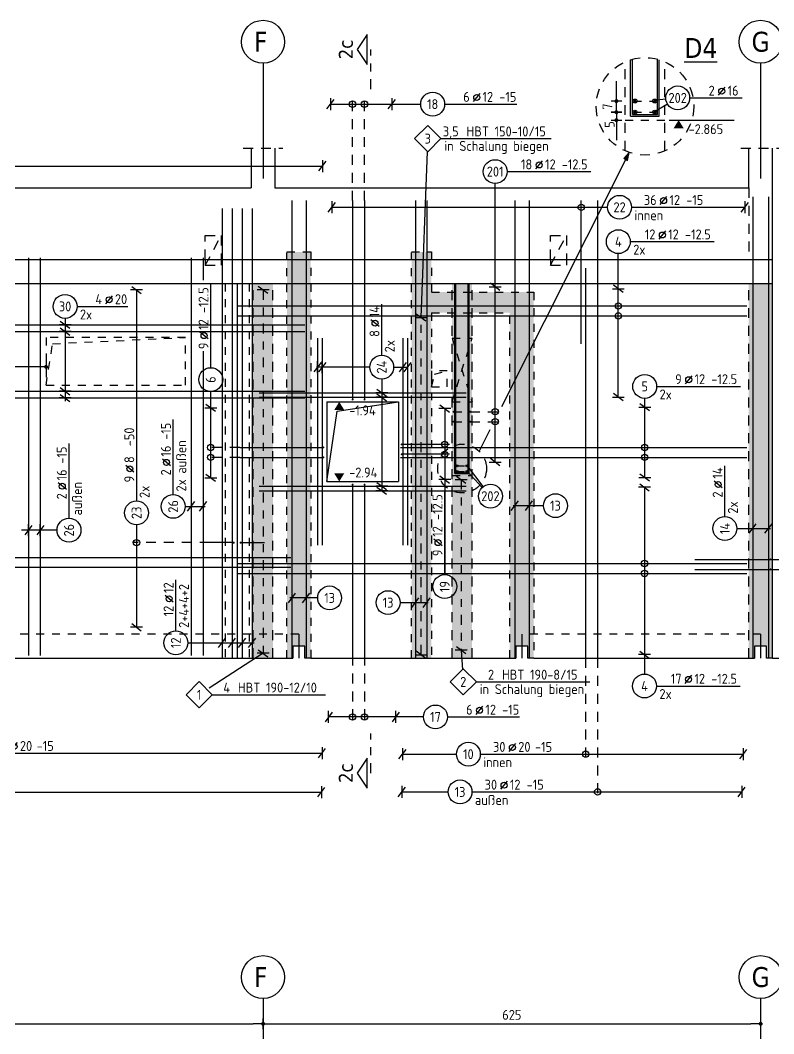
# Model space of a CAD drawing. Extents: x -30 to 112, y -12 to 52.
# Drawn here: x 36.84 to 46.3, y 27.2 to 39.94 of the extents above; entities that cross this region are included whole.
import ezdxf
from ezdxf.enums import TextEntityAlignment as Align

# ---------------------------------------------------------------- set-up
doc = ezdxf.new("R2010")
doc.units = 0
doc.header["$LTSCALE"] = 0.5
for name, pattern in [('AUSGEZOGEN', [1000.01, 1000, 0.01]), ('DASHDOTSMALL', [1.05, 0.5, -0.25, 0.05, -0.25]), ('DOT', [0.175, 0.05, -0.125]), ('HIDDEN', [0.375, 0.25, -0.125]), ('HIDDEN2', [0.187, 0.125, -0.062]), ('HIDDEN4', [0.12, 0.02, -0.1]), ('PUNKT', [0.175, 0.05, -0.125]), ('STRICHPUNKT2', [0.55, 0.25, -0.125, 0.05, -0.125]), ('VERDECKT', [0.375, 0.25, -0.125])]:
    doc.linetypes.add(name, pattern=pattern)
for name, color, linetype in [('ACHSEN', 7, 'Continuous'), ('AFU', 7, 'Continuous'), ('BETON', 7, 'Continuous'), ('DETAIL', 7, 'Continuous'), ('DRUEBER', 7, 'Continuous'), ('Fugenband', 7, 'Continuous'), ('grau_hell', 7, 'Continuous'), ('grau_mittel', 7, 'Continuous'), ('HBT', 7, 'Continuous'), ('HILFE', 7, 'Continuous'), ('koten', 7, 'Continuous'), ('MASSE', 7, 'Continuous'), ('RND', 7, 'Continuous'), ('SCHNITTE', 7, 'Continuous'), ('SFP_Achsen', 7, 'Continuous'), ('TEXT', 7, 'Continuous'), ('VERDECKT', 7, 'Continuous'), ('WBZ', 7, 'Continuous')]:
    doc.layers.add(name, color=color, linetype=linetype)
doc.layers.add('NOPLOT', color=7, linetype='Continuous', plot=False)
doc.styles.add('helv', font='tahoma.ttf')
doc.styles.add('txt', font='isocp.shx')
doc.linetypes.add('AFU_50L', pattern='A,0.75,["/",Standard,S=0.2,R=0,X=-0.01,Y=-0.1],0.07,["/",Standard,S=0.2,R=0,X=-0.01,Y=-0.1],0.75', length=1.57)
doc.dimstyles.new('DOT_I', dxfattribs={"dimscale": 0.5, "dimtxt": 0.25, "dimasz": 0.25, "dimexe": 0.1, "dimexo": 0.3, "dimgap": 0.1, "dimtad": 1, "dimdec": 3, "dimzin": 3, "dimtxsty": 'txt', "dimblk": 'DOT', "dimblk1": 'DOT', "dimblk2": 'DOT', "dimsah": 1, "dimcen": 0.1, "dimse1": 1, "dimse2": 1, "dimazin": 0, "dimtfac": 1, "dimtdec": 4, "dimtix": 1, "dimtmove": 2, "dimatfit": 3, "dimfxl": 0, "dimtvp": 1, "dimtolj": 1, "dimtzin": 0, "dimarcsym": 0})

# ---------------------------------------------------------------- blocks, each defined once
blk = doc.blocks.new('okrd_o')
at = {"layer": 'koten', "color": 7, "linetype": 'Continuous'}
blk.add_solid([(-0.125, 0.202), (0.125, 0.202), (0, 0)], dxfattribs=at)
at = {"layer": 'koten', "style": 'txt'}
blk.add_attdef('OKRD', (0.25, 0.1), '', height=0.25, dxfattribs=at)
blk = doc.blocks.new('okrd_u')
at = {"layer": 'koten', "color": 7, "linetype": 'Continuous'}
blk.add_solid([(-0.125, -0.202), (0.125, -0.202), (0, 0)], dxfattribs=at)
at = {"layer": 'koten', "style": 'txt'}
blk.add_attdef('OKRD', (0.25, -0.35), '', height=0.25, dxfattribs=at)
blk = doc.blocks.new('lei_gre')
at = {"layer": 'RND', "color": 7, "linetype": 'Continuous'}
for p, q in [((-0.09, -0.12), (0.09, 0.12)), ((0, 0.15), (0, -0.15))]:
    blk.add_line(p, q, dxfattribs=at)
blk = doc.blocks.new('RND_LEI')
at = {"layer": 'RND', "color": 7, "linetype": 'Continuous'}
blk.add_line((1.022, 0.066), (1.19, 0.27), dxfattribs=at)
for centre, radius in [((0, 0), 0.3), ((1.106, 0.168), 0.075)]:
    blk.add_circle(centre, radius, dxfattribs=at)
at = {"layer": 'RND', "color": 7, "linetype": 'Continuous', "style": 'txt'}
blk.add_attdef('ANZ', text='', height=0.25, dxfattribs=at).set_placement((0.931, 0.057), align=Align.RIGHT)
for tag, p in [('DUM', (1.253, 0.057)), ('ABSTD', (1.674, 0.057)), ('POSTXT', (0.374, -0.327))]:
    blk.add_attdef(tag, p, '', height=0.25, dxfattribs=at)
blk.add_attdef('POSL', text='', height=0.25, dxfattribs=at).set_placement((0, 0), align=Align.MIDDLE)
blk = doc.blocks.new('DOT')
at = {"layer": 'MASSE', "color": 7, "linetype": 'Continuous'}
for p, q in [((0, 0), (-1, 0)), ((0, 0.54), (0, -0.54))]:
    blk.add_line(p, q, dxfattribs=at)
at = {"layer": 'MASSE', "color": 7, "linetype": 'Continuous', "const_width": 0.2}
blk.add_lwpolyline([(-0.1, 0, 1), (0.1, 0, 1)], format="xyb", close=True, dxfattribs=at)
blk = doc.blocks.new('*D22')
at = {"layer": 'Defpoints', "color": 0, "linetype": 'AUSGEZOGEN', "transparency": 16777216}
for p in [(35.66, 35.585), (35.66, 35.585), (37.16, 35.585)]:
    blk.add_point(p, dxfattribs=at)
at = {"layer": 'MASSE', "color": 0, "linetype": 'AUSGEZOGEN', "lineweight": -2, "transparency": 16777216}
blk.add_line((37.035, 35.585), (35.785, 35.585), dxfattribs=at)
at = {"layer": 'MASSE', "color": 0, "linetype": 'AUSGEZOGEN', "lineweight": -2, "transparency": 16777216, "xscale": 0.125, "yscale": 0.125, "zscale": 0.125, "rotation": 180}
blk.add_blockref('DOT', (35.66, 35.585), dxfattribs=at)
at = {"layer": 'MASSE', "color": 0, "linetype": 'AUSGEZOGEN', "lineweight": -2, "transparency": 16777216, "xscale": 0.125, "yscale": 0.125, "zscale": 0.125}
blk.add_blockref('DOT', (37.16, 35.585), dxfattribs=at)
at = {"layer": 'MASSE', "color": 0, "linetype": 'AUSGEZOGEN', "transparency": 16777216, "insert": (36.41, 35.698), "char_height": 0.125, "attachment_point": 5, "style": 'txt'}
blk.add_mtext('\\A1;150', dxfattribs=at)
blk = doc.blocks.new('RND_HIN')
at = {"layer": 'RND', "color": 7, "linetype": 'Continuous'}
blk.add_circle((0, 0), 0.3, dxfattribs=at)
at = {"layer": 'RND', "color": 7, "linetype": 'Continuous', "style": 'txt'}
blk.add_attdef('POSI', text='', height=0.25, dxfattribs=at).set_placement((0, 0), align=Align.MIDDLE)
blk = doc.blocks.new('SCHN-2')
at = {"layer": 'SCHNITTE', "color": 6, "linetype": 'Continuous'}
blk.add_lwpolyline([(0.378, 0.088), (0, 0.34), (-0.378, 0.088)], close=True, dxfattribs=at)
at = {"layer": 'SCHNITTE', "color": 1, "linetype": 'DASHDOTSMALL', "style": 'helv'}
blk.add_attdef('SCHN-2', text='', height=0.35, dxfattribs=at).set_placement((0, 0.45), align=Align.CENTER)
blk = doc.blocks.new('*D37')
at = {"layer": 'Defpoints', "color": 0, "linetype": 'AUSGEZOGEN', "transparency": 16777216}
for p in [(44.323, 38.787), (44.323, 38.687), (44.323, 38.687)]:
    blk.add_point(p, dxfattribs=at)
at = {"layer": 'MASSE', "color": 0, "linetype": 'AUSGEZOGEN', "lineweight": -2, "transparency": 16777216}
for p, q in [((44.323, 38.912), (44.323, 39.037)), ((44.323, 38.787), (44.323, 38.687)), ((44.323, 38.562), (44.323, 38.437))]:
    blk.add_line(p, q, dxfattribs=at)
at = {"layer": 'MASSE', "color": 0, "linetype": 'AUSGEZOGEN', "lineweight": -2, "transparency": 16777216, "xscale": 0.125, "yscale": 0.125, "zscale": 0.125}
for p, rotation in [((44.323, 38.787), 270), ((44.323, 38.687), 90)]:
    blk.add_blockref('DOT', p, dxfattribs=dict(at, rotation=rotation))
at = {"layer": 'MASSE', "color": 0, "linetype": 'AUSGEZOGEN', "transparency": 16777216, "insert": (44.238, 38.633), "char_height": 0.125, "attachment_point": 5, "rotation": 90, "style": 'txt'}
blk.add_mtext('\\A1;5', dxfattribs=at)
blk = doc.blocks.new('*D38')
at = {"layer": 'Defpoints', "color": 0, "linetype": 'AUSGEZOGEN', "transparency": 16777216}
for p in [(44.323, 38.927), (44.323, 38.927), (44.323, 38.787)]:
    blk.add_point(p, dxfattribs=at)
at = {"layer": 'MASSE', "color": 0, "linetype": 'AUSGEZOGEN', "lineweight": -2, "transparency": 16777216}
for p, q in [((44.323, 39.052), (44.323, 39.177)), ((44.323, 38.787), (44.323, 38.927)), ((44.323, 38.662), (44.323, 38.537))]:
    blk.add_line(p, q, dxfattribs=at)
at = {"layer": 'MASSE', "color": 0, "linetype": 'AUSGEZOGEN', "lineweight": -2, "transparency": 16777216, "xscale": 0.125, "yscale": 0.125, "zscale": 0.125}
for p, rotation in [((44.323, 38.927), 270), ((44.323, 38.787), 90)]:
    blk.add_blockref('DOT', p, dxfattribs=dict(at, rotation=rotation))
at = {"layer": 'MASSE', "color": 0, "linetype": 'AUSGEZOGEN', "transparency": 16777216, "insert": (44.211, 38.857), "char_height": 0.125, "attachment_point": 5, "rotation": 90, "style": 'txt'}
blk.add_mtext('\\A1;7', dxfattribs=at)
blk = doc.blocks.new('HBT_LEI')
at = {"layer": 'HBT', "color": 7, "linetype": 'Continuous'}
blk.add_lwpolyline([(-0.33, 0), (0, 0.33), (0.33, 0), (0, -0.33)], close=True, dxfattribs=at)
at = {"layer": 'HBT', "color": 7, "linetype": 'Continuous', "style": 'txt'}
blk.add_attdef('STKH', text='', height=0.25, dxfattribs=at).set_placement((0.776, 0.055), align=Align.RIGHT)
at = {"layer": 'HBT', "style": 'txt'}
for tag, p in [('ARTH', (0.973, 0.055)), ('TEXTH', (0.415, -0.309))]:
    blk.add_attdef(tag, p, '', height=0.25, dxfattribs=at)
at = {"layer": 'HBT', "color": 7, "linetype": 'Continuous', "style": 'txt'}
blk.add_attdef('POSH', text='', height=0.25, dxfattribs=at).set_placement((0, -0.126), align=Align.CENTER)
blk = doc.blocks.new('*D48')
at = {"layer": 'Defpoints', "color": 0, "linetype": 'AUSGEZOGEN', "transparency": 16777216}
for p in [(32.385, 27.327), (39.885, 27.327), (39.885, 27.327)]:
    blk.add_point(p, dxfattribs=at)
at = {"layer": 'MASSE', "color": 0, "linetype": 'AUSGEZOGEN', "lineweight": -2, "transparency": 16777216}
blk.add_line((32.51, 27.327), (39.76, 27.327), dxfattribs=at)
at = {"layer": 'MASSE', "color": 0, "linetype": 'AUSGEZOGEN', "lineweight": -2, "transparency": 16777216, "xscale": 0.125, "yscale": 0.125, "zscale": 0.125, "rotation": 180}
blk.add_blockref('DOT', (32.385, 27.327), dxfattribs=at)
at = {"layer": 'MASSE', "color": 0, "linetype": 'AUSGEZOGEN', "lineweight": -2, "transparency": 16777216, "xscale": 0.125, "yscale": 0.125, "zscale": 0.125}
blk.add_blockref('DOT', (39.885, 27.327), dxfattribs=at)
at = {"layer": 'MASSE', "color": 0, "linetype": 'AUSGEZOGEN', "transparency": 16777216, "insert": (36.135, 27.44), "char_height": 0.125, "attachment_point": 5, "style": 'txt'}
blk.add_mtext('\\A1;750', dxfattribs=at)
blk = doc.blocks.new('*D49')
at = {"layer": 'Defpoints', "color": 0, "linetype": 'AUSGEZOGEN', "transparency": 16777216}
for p in [(39.885, 27.327), (46.135, 27.327), (46.135, 27.327)]:
    blk.add_point(p, dxfattribs=at)
at = {"layer": 'MASSE', "color": 0, "linetype": 'AUSGEZOGEN', "lineweight": -2, "transparency": 16777216}
blk.add_line((40.01, 27.327), (46.01, 27.327), dxfattribs=at)
at = {"layer": 'MASSE', "color": 0, "linetype": 'AUSGEZOGEN', "lineweight": -2, "transparency": 16777216, "xscale": 0.125, "yscale": 0.125, "zscale": 0.125, "rotation": 180}
blk.add_blockref('DOT', (39.885, 27.327), dxfattribs=at)
at = {"layer": 'MASSE', "color": 0, "linetype": 'AUSGEZOGEN', "lineweight": -2, "transparency": 16777216, "xscale": 0.125, "yscale": 0.125, "zscale": 0.125}
blk.add_blockref('DOT', (46.135, 27.327), dxfattribs=at)
at = {"layer": 'MASSE', "color": 0, "linetype": 'AUSGEZOGEN', "transparency": 16777216, "insert": (43.01, 27.44), "char_height": 0.125, "attachment_point": 5, "style": 'txt'}
blk.add_mtext('\\A1;625', dxfattribs=at)
blk = doc.blocks.new('Pfeillinie')
at = {"layer": 'TEXT', "linetype": 'Continuous'}
blk.add_hatch(color=7, dxfattribs=at).paths.add_polyline_path([(0, 0), (-0.8, 0.2), (-0.8, 0), (-0.8, -0.2)])
at = {"layer": 'TEXT', "color": 7, "linetype": 'Continuous'}
for p, q in [((-0.8, 0), (-0.8, 0.2)), ((-0.8, 0.2), (0, 0)), ((-0.8, 0), (-0.8, -0.2)), ((-0.8, -0.2), (0, 0))]:
    blk.add_line(p, q, dxfattribs=at)

msp = doc.modelspace()

# ---------------------------------------------------------------- hatches: boundary and pattern name
at = {"layer": 'grau_hell'}
h = msp.add_hatch(color=9, dxfattribs=at)
h.paths.add_polyline_path([(40.18452, 37.03018), (40.18452, 36.93518), (40.48452, 36.93518), (40.48452, 37.03018)])
h.paths.add_polyline_path([(40.48452, 36.63518), (40.48452, 36.93518), (40.18452, 36.93518), (40.18452, 36.63518)])
h.paths.add_polyline_path([(40.18452, 31.92518), (40.25953, 31.92518), (40.25953, 32.07518), (40.40953, 32.07518), (40.40953, 31.92518), (40.48452, 31.92518), (40.48452, 36.63518), (40.18452, 36.63518)])
h = msp.add_hatch(color=9, dxfattribs=at)
h.paths.add_polyline_path([(43.28452, 36.52518), (41.99952, 36.52518), (41.99952, 36.63518), (41.74952, 36.63518), (41.74952, 31.92518), (41.99952, 31.92518), (41.99952, 36.26518), (42.98452, 36.26518), (42.98452, 31.92518), (43.05953, 31.92518), (43.05953, 32.07518), (43.20953, 32.07518), (43.20953, 31.92518), (43.28452, 31.92518)])
h.paths.add_polyline_path([(41.99952, 36.63518), (41.99952, 36.93518), (41.74952, 36.93518), (41.74952, 36.63518)])
h.paths.add_polyline_path([(41.74952, 37.03018), (41.74952, 36.93518), (41.99952, 36.93518), (41.99952, 37.03018)])
at = {"layer": 'grau_mittel'}
h = msp.add_hatch(color=61, dxfattribs=at)
h.paths.add_polyline_path([(40.00952, 36.63518), (39.75952, 36.63518), (39.75952, 34.22018), (40.00952, 34.22018)])
h.paths.add_polyline_path([(40.00952, 34.22018), (39.75952, 34.22018), (39.75952, 31.92518), (40.00952, 31.92518)])
for points in [[(42.50952, 36.63518), (42.25952, 36.63518), (42.25952, 31.92518), (42.50952, 31.92518)], [(46.28452, 36.63518), (45.98452, 36.63518), (45.98452, 31.92518), (46.05952, 31.92518), (46.05952, 32.07518), (46.20952, 32.07518), (46.20952, 31.92518), (46.28452, 31.92518)]]:
    msp.add_hatch(color=61, dxfattribs=at).paths.add_polyline_path(points)

# ---------------------------------------------------------------- linework, layer by layer
at = {"layer": 'ACHSEN', "color": 140, "linetype": 'AUSGEZOGEN'}
for p, q in [((39.88452, 39.402), (39.88452, 37.95371)), ((46.13452, 39.402), (46.13452, 37.95371)), ((39.88452, 27.64383), (39.88452, 25.5675)), ((46.13452, 27.64383), (46.13452, 25.5675))]:
    msp.add_line(p, q, dxfattribs=at)
at = {"layer": 'AFU', "color": 8, "linetype": 'AFU_50L'}
for p, q in [((11.00952, 36.93518), (46.28452, 36.93518)), ((11.00952, 36.63518), (46.28452, 36.63518)), ((39.55952, 36.63518), (39.55952, 31.92518)), ((33.13452, 31.92518), (40.18452, 31.92518)), ((40.48453, 31.92518), (42.98452, 31.92518)), ((43.28453, 31.92518), (45.98452, 31.92518))]:
    msp.add_line(p, q, dxfattribs=at)
at = {"layer": 'AFU', "color": 1, "linetype": 'AUSGEZOGEN'}
for p, q in [((40.33453, 32.22518), (40.33453, 31.92518)), ((43.13453, 32.22518), (43.13453, 31.92518)), ((46.13452, 32.22518), (46.13452, 31.92518))]:
    msp.add_line(p, q, dxfattribs=at)
at = {"layer": 'AFU', "color": 8, "linetype": 'AUSGEZOGEN'}
for p, q in [((40.40953, 32.07518), (40.25953, 32.07518)), ((40.25953, 32.07518), (40.25953, 31.92518)), ((40.40953, 31.92518), (40.40953, 32.07518)), ((43.20953, 32.07518), (43.05953, 32.07518)), ((43.05953, 32.07518), (43.05953, 31.92518)), ((43.20953, 31.92518), (43.20953, 32.07518)), ((46.20952, 32.07518), (46.05952, 32.07518)), ((46.05952, 32.07518), (46.05952, 31.92518)), ((46.20952, 31.92518), (46.20952, 32.07518)), ((40.18453, 31.92518), (40.25953, 31.92518)), ((40.48453, 31.92518), (40.40953, 31.92518)), ((42.98453, 31.92518), (43.05953, 31.92518)), ((43.28453, 31.92518), (43.20953, 31.92518)), ((45.98452, 31.92518), (46.05952, 31.92518)), ((46.28452, 31.92518), (46.20952, 31.92518))]:
    msp.add_line(p, q, dxfattribs=at)
at = {"layer": 'BETON', "color": 6, "linetype": 'AUSGEZOGEN'}
for p, q in [((39.73452, 38.33518), (39.73452, 37.83518)), ((40.03452, 38.33518), (40.03452, 37.83518)), ((45.98452, 37.83518), (45.98452, 38.33518)), ((46.28452, 31.92518), (46.28452, 38.33518)), ((32.53452, 37.83518), (39.73452, 37.83518)), ((40.03452, 37.83518), (45.98452, 37.83518)), ((40.68452, 35.14518), (41.58452, 35.14518)), ((40.68452, 35.14518), (40.68452, 34.14518)), ((41.58452, 35.14518), (41.58452, 34.14518)), ((40.68452, 34.14518), (41.58452, 34.14518)), ((46.28452, 31.92518), (46.66452, 31.92518))]:
    msp.add_line(p, q, dxfattribs=at)
at = {"layer": 'DETAIL', "color": 102, "linetype": 'VERDECKT'}
for centre, radius in [((44.68252, 38.86177), 0.61269), ((42.3848, 34.30738), 0.30634)]:
    msp.add_circle(centre, radius, dxfattribs=at)
at = {"layer": 'DRUEBER', "color": 7, "linetype": 'DOT'}
for p, q in [((40.18452, 31.92518), (40.18452, 37.03018)), ((40.18452, 37.03018), (40.48452, 37.03018)), ((40.48452, 37.03018), (40.48452, 31.92518)), ((41.74952, 31.92518), (41.74952, 37.03018)), ((41.74952, 37.03018), (41.99952, 37.03018)), ((41.99952, 37.03018), (41.99952, 36.52518)), ((43.28452, 36.52518), (43.28452, 31.92518)), ((41.99952, 36.26518), (41.99952, 31.92518)), ((42.98452, 31.92518), (42.98452, 36.26518))]:
    msp.add_line(p, q, dxfattribs=at)
at = {"layer": 'DRUEBER', "color": 7, "linetype": 'PUNKT'}
for p, q in [((41.99952, 36.52518), (43.28452, 36.52518)), ((41.99952, 36.26518), (42.98452, 36.26518))]:
    msp.add_line(p, q, dxfattribs=at)
at = {"layer": 'Fugenband', "color": 102, "linetype": 'HIDDEN4'}
for p, q in [((39.40952, 36.63518), (39.40952, 31.92518)), ((39.70952, 36.63518), (39.70952, 31.92518)), ((40.33453, 32.22518), (33.13452, 32.22518)), ((46.13452, 32.22518), (43.13453, 32.22518))]:
    msp.add_line(p, q, dxfattribs=at)
at = {"layer": 'HBT', "color": 7, "linetype": 'AUSGEZOGEN'}
for p, q in [((42.11907, 38.45547), (43.5055, 38.45547)), ((41.8696, 36.20527), (41.95039, 38.29416)), ((39.88509, 31.98507), (39.20868, 31.54542)), ((42.37275, 32.02521), (42.3894, 31.77571)), ((42.56438, 31.62604), (43.98979, 31.62604)), ((39.24791, 31.46368), (40.66759, 31.46368))]:
    msp.add_line(p, q, dxfattribs=at)
at = {"layer": 'HBT', "color": 6, "linetype": 'STRICHPUNKT2'}
for p, q in [((39.88509, 36.55525), (39.88509, 31.98507)), ((41.8696, 31.96539), (41.8696, 36.20527)), ((42.37275, 34.16737), (42.37275, 32.02521))]:
    msp.add_line(p, q, dxfattribs=at)
at = {"layer": 'HILFE', "color": 102, "linetype": 'AUSGEZOGEN'}
for p, q in [((44.98772, 38.68736), (45.80014, 38.68736)), ((40.81744, 35.02711), (41.58452, 35.14518)), ((40.68452, 34.14518), (40.81744, 35.02711))]:
    msp.add_line(p, q, dxfattribs=at)
at = {"layer": 'HILFE', "color": 102, "linetype": 'HIDDEN'}
for p, q in [((39.63452, 38.33518), (40.13452, 38.33518)), ((45.88452, 38.33518), (46.38452, 38.33518))]:
    msp.add_line(p, q, dxfattribs=at)
at = {"layer": 'NOPLOT', "color": 191, "linetype": 'Continuous'}
for p, q in [((44.50195, 38.73736), (44.50195, 39.44724)), ((44.52595, 38.75736), (44.52595, 39.45411)), ((44.83795, 38.75736), (44.83795, 39.45441)), ((44.86195, 38.73736), (44.86195, 39.44759)), ((44.50195, 38.73736), (44.86195, 38.73736)), ((44.52595, 38.75736), (44.83795, 38.75736)), ((42.29452, 34.24518), (42.29452, 36.63518)), ((42.30652, 34.25518), (42.30652, 36.63518)), ((42.46252, 34.25518), (42.46252, 36.63518)), ((42.47452, 34.24518), (42.47452, 36.63518)), ((42.29452, 34.24518), (42.47452, 34.24518)), ((42.30652, 34.25518), (42.46252, 34.25518))]:
    msp.add_line(p, q, dxfattribs=at)
at = {"layer": 'RND', "color": 7, "linetype": 'AUSGEZOGEN'}
for p, q in [((40.73241, 38.88876), (41.50146, 38.88876)), ((41.50146, 38.88876), (41.86539, 38.88876)), ((42.16539, 38.88876), (43.07164, 38.88876)), ((45.24273, 38.96703), (45.90273, 38.96703)), ((26.5198, 38.10997), (40.63062, 38.10997)), ((42.95021, 38.04034), (44.00271, 38.04034)), ((42.80021, 36.59197), (42.80021, 37.89034)), ((40.74854, 37.59207), (44.21327, 37.59207)), ((44.51327, 37.59207), (45.93644, 37.59207)), ((44.49725, 37.15967), (45.54975, 37.15967)), ((44.34725, 36.56724), (44.34725, 37.00967)), ((39.22781, 35.57558), (39.22781, 36.62808)), ((42.80021, 34.38677), (42.80021, 36.59197)), ((44.34725, 35.20416), (44.34725, 36.56724)), ((38.29577, 36.55261), (38.29577, 33.90086)), ((37.54819, 36.34542), (38.18819, 36.34542)), ((41.37546, 35.73203), (41.37546, 36.37203)), ((44.8285, 35.33994), (45.881, 35.33994)), ((39.22781, 35.06904), (39.22781, 35.27558)), ((44.6785, 35.07721), (44.6785, 35.18994)), ((39.22781, 34.18926), (39.22781, 35.06904)), ((42.16687, 35.0628), (42.16687, 34.17061)), ((44.6785, 34.19323), (44.6785, 35.07721)), ((38.75592, 33.98187), (38.75592, 34.92373)), ((37.4477, 33.68218), (37.4477, 34.621)), ((45.68533, 33.70357), (45.68533, 34.34357)), ((42.16687, 34.17061), (42.16687, 32.97363)), ((42.16687, 32.97363), (42.16687, 34.02613)), ((44.67656, 34.07228), (44.67656, 31.96856)), ((38.29577, 33.60086), (38.29577, 32.31283)), ((38.78951, 32.26706), (38.78951, 32.90706)), ((44.67656, 31.96856), (44.67656, 31.72368)), ((44.82656, 31.57368), (45.87906, 31.57368)), ((41.55101, 31.18451), (40.70825, 31.18451)), ((41.90093, 31.18451), (41.55101, 31.18451)), ((42.20093, 31.18451), (43.10718, 31.18451)), ((36.35505, 30.72884), (40.62576, 30.72884)), ((41.63743, 30.71711), (42.31403, 30.71711)), ((42.61403, 30.71711), (45.91735, 30.71711)), ((35.76318, 30.23937), (40.61783, 30.23937)), ((41.6279, 30.24206), (42.20918, 30.24206)), ((42.50918, 30.24206), (45.89703, 30.24206))]:
    msp.add_line(p, q, dxfattribs=at)
at = {"layer": 'RND', "color": 102, "linetype": 'VERDECKT'}
for p, q in [((41.00938, 37.67518), (41.00938, 38.93876)), ((41.15938, 37.67518), (41.15938, 38.93876)), ((42.48314, 35.02167), (42.85021, 35.02167)), ((42.48314, 34.89667), (42.85021, 34.89667)), ((39.5926, 34.57255), (39.17781, 34.57255)), ((39.5926, 34.44755), (39.17781, 34.44755)), ((39.21531, 33.37638), (38.24577, 33.37638)), ((46.25703, 33.16513), (46.72123, 33.16513)), ((46.25703, 33.04013), (46.72123, 33.04013)), ((41.00938, 31.95544), (41.00938, 31.13451)), ((41.15938, 31.95544), (41.15938, 31.13451)), ((43.93687, 31.92518), (43.93687, 30.66711)), ((44.08687, 31.92518), (44.08687, 30.19206))]:
    msp.add_line(p, q, dxfattribs=at)
at = {"layer": 'RND', "color": 102, "linetype": 'AUSGEZOGEN'}
for p, q in [((44.94356, 38.95134), (44.7993, 38.93616)), ((44.96443, 38.88933), (44.8116, 38.79678)), ((37.39819, 36.19542), (37.39819, 35.15566)), ((41.22546, 35.58203), (40.55646, 35.58203)), ((41.52546, 35.58203), (41.7079, 35.58203)), ((41.37546, 35.43203), (41.37546, 34.02138)), ((42.65032, 34.07979), (42.45373, 34.34018)), ((42.63882, 34.07017), (42.45373, 34.27018)), ((38.90592, 33.83187), (39.15714, 33.83187)), ((43.40741, 33.84078), (43.0275, 33.84078)), ((37.2977, 33.53218), (36.85002, 33.53218)), ((45.83533, 33.55357), (46.25842, 33.55357)), ((40.57123, 32.68124), (40.21949, 32.68124)), ((41.60511, 32.62202), (41.95685, 32.62202)), ((38.93951, 32.11706), (39.77368, 32.11706))]:
    msp.add_line(p, q, dxfattribs=at)
at = {"layer": 'RND', "color": 7, "linetype": 'AUSGEZOGEN'}
for points, const_width in [([(44.54838, 38.92736, 1), (44.56438, 38.92736, 1)], 0.016), ([(44.79638, 38.92736, 1), (44.81238, 38.92736, 1)], 0.016), ([(44.54838, 38.78736, 1), (44.56438, 38.78736, 1)], 0.016), ([(44.79638, 38.78736, 1), (44.81238, 38.78736, 1)], 0.016), ([(41.00313, 35.17518, 1), (41.01563, 35.17518, 1)], 0.0125), ([(41.15313, 35.17518, 1), (41.16563, 35.17518, 1)], 0.0125), ([(42.28014, 35.02167, 1), (42.28614, 35.02167, 1)], 0.006), ([(42.48614, 35.02167, -1), (42.48014, 35.02167, -1)], 0.006), ([(42.28014, 34.89667, 1), (42.28614, 34.89667, 1)], 0.006), ([(42.48614, 34.89667, -1), (42.48014, 34.89667, -1)], 0.006), ([(40.63635, 34.57255, 1), (40.64885, 34.57255, 1)], 0.0125), ([(41.63268, 34.61119, -1), (41.62018, 34.61119, -1)], 0.0125), ([(40.63635, 34.44755, 1), (40.64885, 34.44755, 1)], 0.0125), ([(41.63268, 34.48619, -1), (41.62018, 34.48619, -1)], 0.0125), ([(42.31773, 34.34018, 1), (42.32573, 34.34018, 1)], 0.008), ([(42.31773, 34.27018, 1), (42.32573, 34.27018, 1)], 0.008), ([(42.44173, 34.34018, 1), (42.44973, 34.34018, 1)], 0.008), ([(42.44173, 34.27018, 1), (42.44973, 34.27018, 1)], 0.008), ([(41.00313, 34.10544, 1), (41.01563, 34.10544, 1)], 0.0125), ([(41.15313, 34.10544, 1), (41.16563, 34.10544, 1)], 0.0125), ([(39.50831, 33.37638, 1), (39.52231, 33.37638, 1)], 0.014), ([(39.61073, 33.37638, -1), (39.59673, 33.37638, -1)], 0.014), ([(46.25078, 33.16513, 1), (46.26328, 33.16513, 1)], 0.0125), ([(46.25078, 33.04013, 1), (46.26328, 33.04013, 1)], 0.0125)]:
    msp.add_lwpolyline(points, format="xyb", close=True, dxfattribs=dict(at, const_width=const_width))
at = {"layer": 'RND', "color": 7, "linetype": 'HIDDEN2'}
for points in [[(44.54038, 38.92736), (44.82038, 38.92736)], [(44.54038, 38.78736), (44.82038, 38.78736)], [(42.28314, 35.02167), (42.48314, 35.02167)], [(42.28314, 34.89667), (42.48314, 34.89667)], [(42.31373, 34.34018), (42.45373, 34.34018)], [(42.31373, 34.27018), (42.45373, 34.27018)]]:
    msp.add_lwpolyline(points, dxfattribs=at)
at = {"layer": 'RND', "color": 102, "linetype": 'AUSGEZOGEN'}
for points in [[(44.48418, 38.28207), (42.87933, 35.08402)], [(42.73481, 34.79604), (42.59933, 34.52607)]]:
    msp.add_lwpolyline(points, dxfattribs=at)
at = {"layer": 'RND', "color": 1, "linetype": 'AUSGEZOGEN'}
for points in [[(46.03536, 37.72518), (46.03536, 31.92518)], [(46.23276, 37.72518), (46.23276, 31.92518)], [(40.24831, 37.67518), (40.24831, 31.92518)], [(40.42592, 37.67518), (40.42592, 31.92518)], [(41.00938, 37.67518), (41.00938, 35.17518)], [(41.15938, 37.67518), (41.15938, 35.17518)], [(41.79805, 37.67518), (41.79805, 31.92518)], [(41.94092, 37.67518), (41.94092, 31.92518)], [(43.04831, 37.67518), (43.04831, 31.92518)], [(43.22592, 37.67518), (43.22592, 31.92518)], [(43.88171, 35.87518), (43.88171, 37.67518)], [(44.08687, 37.67518), (44.08687, 31.92518)], [(39.37021, 37.57518), (39.37021, 31.92518)], [(39.49572, 37.57518), (39.49572, 31.92518)], [(39.62332, 37.57518), (39.62332, 31.92518)], [(39.74883, 37.57518), (39.74883, 31.92518)], [(36.93727, 36.95835), (36.93727, 31.95835)], [(37.08727, 36.95835), (37.08727, 31.95835)], [(38.98177, 36.95835), (38.98177, 31.95835)], [(39.13177, 36.95835), (39.13177, 36.67642)], [(43.93687, 36.82518), (43.93687, 31.92518)], [(39.55952, 36.35124), (45.95952, 36.35124)], [(39.55952, 36.22624), (45.95952, 36.22624)], [(35.65952, 36.11562), (40.40952, 36.11562)], [(35.65952, 36.0297), (40.40952, 36.0297)], [(40.56836, 35.94518), (40.56836, 33.34518)], [(40.6265, 35.94518), (40.6265, 33.34518)], [(41.64253, 35.94518), (41.64253, 33.34518)], [(41.70068, 35.94518), (41.70068, 33.34518)], [(39.13177, 35.78321), (39.13177, 31.95835)], [(35.65952, 35.28066), (40.40952, 35.28066)], [(35.65952, 35.19475), (40.40952, 35.19475)], [(39.83452, 35.26134), (42.43452, 35.26134)], [(39.83452, 35.2032), (42.43452, 35.2032)], [(39.5926, 34.57255), (40.6426, 34.57255)], [(41.60952, 34.57255), (45.95952, 34.57255)], [(42.22643, 34.61119), (41.62643, 34.61119)], [(39.5926, 34.44755), (40.6426, 34.44755)], [(41.60952, 34.44755), (45.95952, 34.44755)], [(42.22643, 34.48619), (41.62643, 34.48619)], [(39.83452, 34.08717), (42.43452, 34.08717)], [(39.83452, 34.02902), (42.43452, 34.02902)], [(41.00938, 34.10544), (41.00938, 31.95544)], [(41.15938, 34.10544), (41.15938, 31.95544)], [(39.51531, 33.37638), (39.21531, 33.37638)], [(39.60373, 33.37638), (39.90373, 33.37638)], [(30.88452, 33.19106), (40.23452, 33.19106)], [(45.30703, 33.16513), (46.25703, 33.16513)], [(30.88452, 33.06606), (40.23452, 33.06606)], [(39.55952, 33.11393), (45.95952, 33.11393)], [(45.30703, 33.04013), (46.25703, 33.04013)], [(39.55952, 32.98893), (45.95952, 32.98893)]]:
    msp.add_lwpolyline(points, dxfattribs=at)
at = {"layer": 'RND', "color": 7, "linetype": 'AUSGEZOGEN'}
for centre in [(41.00938, 38.88876), (41.15938, 38.88876), (43.88171, 37.59207), (44.34725, 36.35124), (44.34725, 36.22624), (42.80021, 35.02167), (42.80021, 34.89667), (39.22781, 34.57255), (42.16687, 34.61119), (44.6785, 34.57255), (39.22781, 34.44755), (42.16687, 34.48619), (44.6785, 34.44755), (38.29577, 33.37638), (44.67656, 33.11393), (44.67656, 32.98893), (41.00938, 31.18451), (41.15938, 31.18451), (43.93687, 30.71711), (44.08687, 30.24206)]:
    msp.add_circle(centre, 0.04, dxfattribs=at)
at = {"layer": 'RND', "color": 102, "linetype": 'AUSGEZOGEN'}
for centre, radius in [((44.55638, 38.92736), 0.025), ((44.80438, 38.92736), 0.025), ((44.55638, 38.78736), 0.025), ((44.80438, 38.78736), 0.025), ((42.28314, 35.02167), 0.008), ((42.48314, 35.02167), 0.008), ((42.28314, 34.89667), 0.008), ((42.48314, 34.89667), 0.008), ((42.32173, 34.34018), 0.0125), ((42.32173, 34.27018), 0.0125), ((42.44573, 34.34018), 0.0125), ((42.44573, 34.27018), 0.0125)]:
    msp.add_circle(centre, radius, dxfattribs=at)
at = {"layer": 'SCHNITTE', "color": 6, "linetype": 'STRICHPUNKT2'}
for p, q in [((41.23703, 39.07556), (41.23703, 39.57556)), ((41.23703, 30.47784), (41.23703, 30.97784))]:
    msp.add_line(p, q, dxfattribs=at)
at = {"layer": 'SFP_Achsen', "color": 7, "linetype": 'AUSGEZOGEN'}
for centre in [(39.88452, 39.67248), (46.13452, 39.67248), (39.88452, 27.9143), (46.13452, 27.9143)]:
    msp.add_circle(centre, 0.27048, dxfattribs=at)
at = {"layer": 'VERDECKT', "color": 7, "linetype": 'VERDECKT'}
for p, q in [((44.43195, 38.30266), (44.43195, 39.42087)), ((44.93195, 38.30215), (44.93195, 39.42138)), ((35.60952, 36.93518), (39.15952, 36.93518)), ((39.35952, 36.93518), (43.49452, 36.93518)), ((43.69452, 36.93518), (45.98452, 36.93518)), ((33.13452, 36.63518), (39.75952, 36.63518)), ((39.75952, 31.92518), (39.75952, 36.63518)), ((40.00952, 31.92518), (40.00952, 36.63518)), ((40.00952, 36.63518), (42.25952, 36.63518)), ((42.25952, 31.92518), (42.25952, 36.63518)), ((42.50952, 31.92518), (42.50952, 36.63518)), ((42.50952, 36.63518), (45.98452, 36.63518)), ((45.98452, 31.92518), (45.98452, 36.63518))]:
    msp.add_line(p, q, dxfattribs=at)
at = {"layer": 'VERDECKT', "color": 7, "linetype": 'HIDDEN2'}
for p, q in [((44.43195, 38.68736), (44.93195, 38.68736)), ((42.25952, 34.22018), (42.50952, 34.22018))]:
    msp.add_line(p, q, dxfattribs=at)
at = {"layer": 'VERDECKT', "color": 7, "linetype": 'HIDDEN'}
for p, q in [((45.98452, 37.83518), (45.98452, 36.93518)), ((39.15952, 36.93518), (39.15952, 37.23518)), ((39.15952, 37.23518), (39.35952, 37.23518)), ((39.15952, 36.86518), (39.35952, 37.23518)), ((39.35952, 37.23518), (39.35952, 36.93518)), ((43.49452, 36.93518), (43.49452, 37.23518)), ((43.49452, 37.23518), (43.69452, 37.23518)), ((43.49452, 36.86518), (43.69452, 37.23518)), ((43.69452, 37.23518), (43.69452, 36.93518)), ((39.15952, 36.93518), (39.15952, 36.86518)), ((39.15952, 36.86518), (39.35952, 36.86518)), ((39.35952, 36.93518), (39.35952, 36.86518)), ((43.49452, 36.93518), (43.49452, 36.86518)), ((43.49452, 36.86518), (43.69452, 36.86518)), ((43.69452, 36.93518), (43.69452, 36.86518))]:
    msp.add_line(p, q, dxfattribs=at)
at = {"layer": 'WBZ', "color": 102, "linetype": 'HIDDEN2'}
for p, q in [((37.24228, 35.87644), (38.90952, 35.95518)), ((42.25952, 35.94518), (42.50952, 35.94518)), ((42.25952, 35.94518), (42.50952, 35.14518)), ((42.25952, 35.14518), (42.50952, 35.94518)), ((37.15952, 35.35518), (37.24228, 35.87644)), ((41.99952, 35.33518), (42.03962, 35.49299)), ((42.03962, 35.49299), (42.19952, 35.53518)), ((42.25952, 35.14518), (42.50952, 35.14518))]:
    msp.add_line(p, q, dxfattribs=at)
for points in [[(37.15952, 35.35518), (38.90952, 35.35518), (38.90952, 35.95518), (37.15952, 35.95518)], [(41.99952, 35.33518), (42.19952, 35.33518), (42.19952, 35.53518), (41.99952, 35.53518)]]:
    msp.add_lwpolyline(points, close=True, dxfattribs=at)

# ---------------------------------------------------------------- block references
at = {"layer": 'HBT', "color": 7, "linetype": 'AUSGEZOGEN', "xscale": 0.5, "yscale": 0.5, "zscale": 0.5}
for p, values in [((41.95407, 38.45547), {'POSH': '3', 'STKH': '3,5', 'ARTH': 'HBT 150-10/15', 'TEXTH': 'in Schalung biegen'}), ((42.39938, 31.62604), {'POSH': '2', 'STKH': '2', 'ARTH': 'HBT 190-8/15', 'TEXTH': 'in Schalung biegen'}), ((39.08291, 31.46368), {'POSH': '1', 'STKH': '4', 'ARTH': 'HBT 190-12/10'})]:
    msp.add_blockref('HBT_LEI', p, dxfattribs=at).add_auto_attribs(values)
at = {"layer": 'HBT', "color": 6, "linetype": 'STRICHPUNKT2', "xscale": 0.5, "yscale": 0.5, "zscale": 0.5}
for p, rotation in [((39.88509, 36.55525), 270), ((41.8696, 36.20527), 90), ((42.37275, 34.16737), 270), ((39.88509, 31.98507), 270), ((41.8696, 31.96539), 90), ((42.37275, 32.02521), 270)]:
    msp.add_blockref('lei_gre', p, dxfattribs=dict(at, rotation=rotation))
at = {"layer": 'koten', "color": 7, "linetype": 'VERDECKT'}
ref = msp.add_blockref('okrd_o', (45.10496, 38.68736), dxfattribs=dict(at, xscale=-0.5, yscale=0.5, zscale=0.5, rotation=180))
ref.add_attrib('OKRD', '-2.865', (45.22996, 38.51126), dxfattribs={"height": 0.125, "style": 'txt'})
at = {"layer": 'koten', "color": 7, "linetype": 'AUSGEZOGEN'}
ref = msp.add_blockref('okrd_o', (40.84199, 35.14518), dxfattribs=dict(at, xscale=-0.5, yscale=0.5, zscale=0.5, rotation=180))
ref.add_attrib('OKRD', '-1.94', (40.96699, 34.97619), dxfattribs={"layer": '0', "color": 0, "linetype": 'ByBlock', "height": 0.125, "style": 'txt'})
ref = msp.add_blockref('okrd_u', (40.84199, 34.14518), dxfattribs=dict(at, xscale=-0.5, yscale=0.5, zscale=0.5, rotation=180))
ref.add_attrib('OKRD', '-2.94', (40.96699, 34.19498), dxfattribs={"layer": '0', "color": 0, "linetype": 'ByBlock', "height": 0.125, "style": 'txt'})
at = {"layer": 'RND', "color": 7, "linetype": 'AUSGEZOGEN', "xscale": 0.5, "yscale": 0.5, "zscale": 0.5}
for name, p, values in [('RND_LEI', (45.09273, 38.96703), {'POSL': '202', 'DUM': '16', 'ANZ': '2'}), ('RND_LEI', (42.01539, 38.88876), {'POSL': '18', 'DUM': '12', 'ANZ': '6', 'ABSTD': '-15'}), ('RND_LEI', (42.80021, 38.04034), {'POSL': '201', 'DUM': '12', 'ANZ': '18', 'ABSTD': '-12.5'}), ('RND_LEI', (44.36327, 37.59207), {'POSL': '22', 'DUM': '12', 'ANZ': '36', 'ABSTD': '-15', 'POSTXT': 'innen'}), ('RND_LEI', (44.34725, 37.15967), {'POSL': '4', 'DUM': '12', 'ANZ': '12', 'ABSTD': '-12.5', 'POSTXT': '2x'}), ('RND_LEI', (37.39819, 36.34542), {'POSL': '30', 'DUM': '20', 'ANZ': '4', 'POSTXT': '2x'}), ('RND_LEI', (44.6785, 35.33994), {'POSL': '5', 'DUM': '12', 'ANZ': '9', 'ABSTD': '-12.5', 'POSTXT': '2x'}), ('RND_HIN', (42.7407, 33.96008), {'POSI': '202'}), ('RND_HIN', (43.55741, 33.84078), {'POSI': '13'}), ('RND_HIN', (40.72123, 32.68124), {'POSI': '13'}), ('RND_HIN', (41.45511, 32.62202), {'POSI': '13'}), ('RND_LEI', (44.67656, 31.57368), {'POSL': '4', 'DUM': '12', 'ANZ': '17', 'ABSTD': '-12.5', 'POSTXT': '2x'}), ('RND_LEI', (42.05093, 31.18451), {'POSL': '17', 'DUM': '12', 'ANZ': '6', 'ABSTD': '-15'}), ('RND_LEI', (36.20505, 30.72884), {'POSL': '10', 'DUM': '20', 'ANZ': '50', 'ABSTD': '-15', 'POSTXT': 'innen'}), ('RND_LEI', (42.46403, 30.71711), {'POSL': '10', 'DUM': '20', 'ANZ': '30', 'ABSTD': '-15', 'POSTXT': 'innen'}), ('RND_LEI', (42.35918, 30.24206), {'POSL': '13', 'DUM': '12', 'ANZ': '30', 'ABSTD': '-15', 'POSTXT': 'außen'})]:
    msp.add_blockref(name, p, dxfattribs=at).add_auto_attribs(values)
for p in [(40.73241, 38.88876), (41.50146, 38.88876), (40.63062, 38.10997), (40.74854, 37.59207), (45.93644, 37.59207), (43.04831, 33.84078), (43.22592, 33.84078), (40.24831, 32.68124), (40.42592, 32.68124), (41.79805, 32.62202), (41.94092, 32.62202), (40.62576, 30.72884), (41.63743, 30.71711), (45.91735, 30.71711), (40.61783, 30.23937), (41.6279, 30.24206), (45.89703, 30.24206)]:
    msp.add_blockref('lei_gre', p, dxfattribs=at)
at = {"layer": 'RND', "color": 102, "linetype": 'AUSGEZOGEN'}
for name, p, xscale, yscale, zscale, rotation in [('Pfeillinie', (44.48418, 38.28207), 0.125, 0.125, 0.125, 63.3514519281182), ('lei_gre', (37.39819, 36.11562), 0.5, 0.5, 0.5, 270), ('lei_gre', (37.39819, 36.0297), 0.5, 0.5, 0.5, 270), ('lei_gre', (40.56836, 35.58203), 0.5, 0.5, 0.5, 180), ('lei_gre', (40.6265, 35.58203), 0.5, 0.5, 0.5, 180), ('lei_gre', (37.39819, 35.28066), 0.5, 0.5, 0.5, 270), ('lei_gre', (41.37546, 35.26134), 0.5, 0.5, 0.5, 270), ('lei_gre', (37.39819, 35.19475), 0.5, 0.5, 0.5, 270), ('lei_gre', (41.37546, 35.2032), 0.5, 0.5, 0.5, 270), ('lei_gre', (41.37546, 34.08717), 0.5, 0.5, 0.5, 270), ('lei_gre', (41.37546, 34.02902), 0.5, 0.5, 0.5, 270), ('lei_gre', (36.93727, 33.53218), 0.5, 0.5, 0.5, 180), ('lei_gre', (37.08727, 33.53218), 0.5, 0.5, 0.5, 180)]:
    msp.add_blockref(name, p, dxfattribs=dict(at, xscale=xscale, yscale=yscale, zscale=zscale, rotation=rotation))
at = {"layer": 'RND', "color": 7, "linetype": 'AUSGEZOGEN', "xscale": 0.5, "yscale": 0.5, "zscale": 0.5}
for p, rotation in [((38.29577, 36.55261), 270), ((42.80021, 36.59197), 90), ((44.34725, 36.56724), 90), ((44.34725, 35.20416), 90), ((39.22781, 35.06904), 90), ((42.16687, 35.0628), 270), ((44.6785, 35.07721), 90), ((42.80021, 34.38677), 90), ((39.22781, 34.18926), 90), ((42.16687, 34.17061), 270), ((44.6785, 34.19323), 90), ((44.67656, 34.07228), 270), ((38.29577, 32.31283), 270), ((44.67656, 31.96856), 270), ((40.70825, 31.18451), 180), ((41.55101, 31.18451), 180)]:
    msp.add_blockref('lei_gre', p, dxfattribs=dict(at, rotation=rotation))
at = {"layer": 'RND', "color": 7, "linetype": 'AUSGEZOGEN', "xscale": 0.5, "yscale": 0.5, "zscale": 0.5, "rotation": 90}
for p, values in [((39.22781, 35.42558), {'POSL': '6', 'DUM': '12', 'ANZ': '9', 'ABSTD': '-12.5'}), ((41.37546, 35.58203), {'POSL': '24', 'DUM': '14', 'ANZ': '8', 'POSTXT': '2x'}), ((38.29577, 33.75086), {'POSL': '23', 'DUM': '8', 'ANZ': '9', 'ABSTD': '-50', 'POSTXT': '2x'}), ((38.75592, 33.83187), {'POSL': '26', 'DUM': '16', 'ANZ': '2', 'ABSTD': '-15', 'POSTXT': '2x außen'}), ((37.4477, 33.53218), {'POSL': '26', 'DUM': '16', 'ANZ': '2', 'ABSTD': '-15', 'POSTXT': 'außen'}), ((45.68533, 33.55357), {'POSL': '14', 'DUM': '14', 'ANZ': '2', 'POSTXT': '2x'}), ((42.16687, 32.82363), {'POSL': '19', 'DUM': '12', 'ANZ': '9', 'ABSTD': '-12.5'}), ((38.78951, 32.11706), {'POSL': '12', 'DUM': '12', 'ANZ': '12', 'POSTXT': '2+4+4+2'})]:
    msp.add_blockref('RND_LEI', p, dxfattribs=at).add_auto_attribs(values)
at = {"layer": 'RND', "color": 102, "linetype": 'AUSGEZOGEN', "xscale": 0.5, "yscale": 0.5, "zscale": 0.5}
for p in [(41.64253, 35.58203), (41.70068, 35.58203), (38.98177, 33.83187), (39.13177, 33.83187), (46.03536, 33.55357), (46.23276, 33.55357), (39.37021, 32.11706), (39.49572, 32.11706), (39.62332, 32.11706), (39.74883, 32.11706)]:
    msp.add_blockref('lei_gre', p, dxfattribs=at)
at = {"layer": 'SCHNITTE', "color": 6, "linetype": 'STRICHPUNKT2', "xscale": 0.5, "yscale": 0.5, "zscale": 0.5, "rotation": 90}
for p in [(41.23703, 39.57556), (41.23703, 30.47784)]:
    msp.add_blockref('SCHN-2', p, dxfattribs=at).add_auto_attribs({'SCHN-2': '2c'})

# ---------------------------------------------------------------- texts
at = {"layer": 'SFP_Achsen', "color": 6, "linetype": 'AUSGEZOGEN', "style": 'helv'}
for s, p in [('F', (39.77047, 39.54809)), ('G', (46.02047, 39.54809)), ('F', (39.77047, 27.78992)), ('G', (46.02047, 27.78992))]:
    msp.add_text(s, height=0.25, dxfattribs=at).set_placement(p)
at = {"layer": 'TEXT', "color": 6, "linetype": 'AUSGEZOGEN', "style": 'helv'}
msp.add_text('%%UD4', height=0.25, dxfattribs=at).set_placement((45.17574, 39.46949))

# ---------------------------------------------------------------- dimensions: what is measured, and where the dimension line sits
at = {"layer": 'MASSE', "color": 7, "linetype": 'AUSGEZOGEN'}
dim = msp.add_linear_dim(base=(44.3234, 38.92736), p1=(44.3234, 38.78736), p2=(44.3234, 38.92736), angle=90, dimstyle='DOT_I', override={"dimdec": 0, "dimlfac": 50}, dxfattribs=at)
dim.commit()
dim.dimension.update_dxf_attribs({"geometry": '*D38', "text_midpoint": (44.2109, 38.85736)})
dim = msp.add_linear_dim(base=(44.3234, 38.68736), p1=(44.3234, 38.78736), p2=(44.3234, 38.68736), angle=90, dimstyle='DOT_I', override={"dimdec": 0, "dimlfac": 50}, dxfattribs=at)
dim.commit()
dim.dimension.update_dxf_attribs({"geometry": '*D37', "text_midpoint": (44.23794, 38.63306), "dimtype": 160})
for base, p1, p2, picture, middle in [((35.65952, 35.58501), (37.15952, 35.58501), (35.65952, 35.58501), '*D22', (36.40952, 35.69751)), ((39.88452, 27.32725), (32.38452, 27.32725), (39.88452, 27.32725), '*D48', (36.13452, 27.43975)), ((46.13452, 27.32725), (39.88452, 27.32725), (46.13452, 27.32725), '*D49', (43.00952, 27.43977))]:
    dim = msp.add_linear_dim(base=base, p1=p1, p2=p2, dimstyle='DOT_I', override={"dimdec": 0, "dimlfac": 100}, dxfattribs=at)
    dim.commit()
    dim.dimension.update_dxf_attribs({"geometry": picture, "text_midpoint": middle})

doc.saveas('drawing.dxf')
